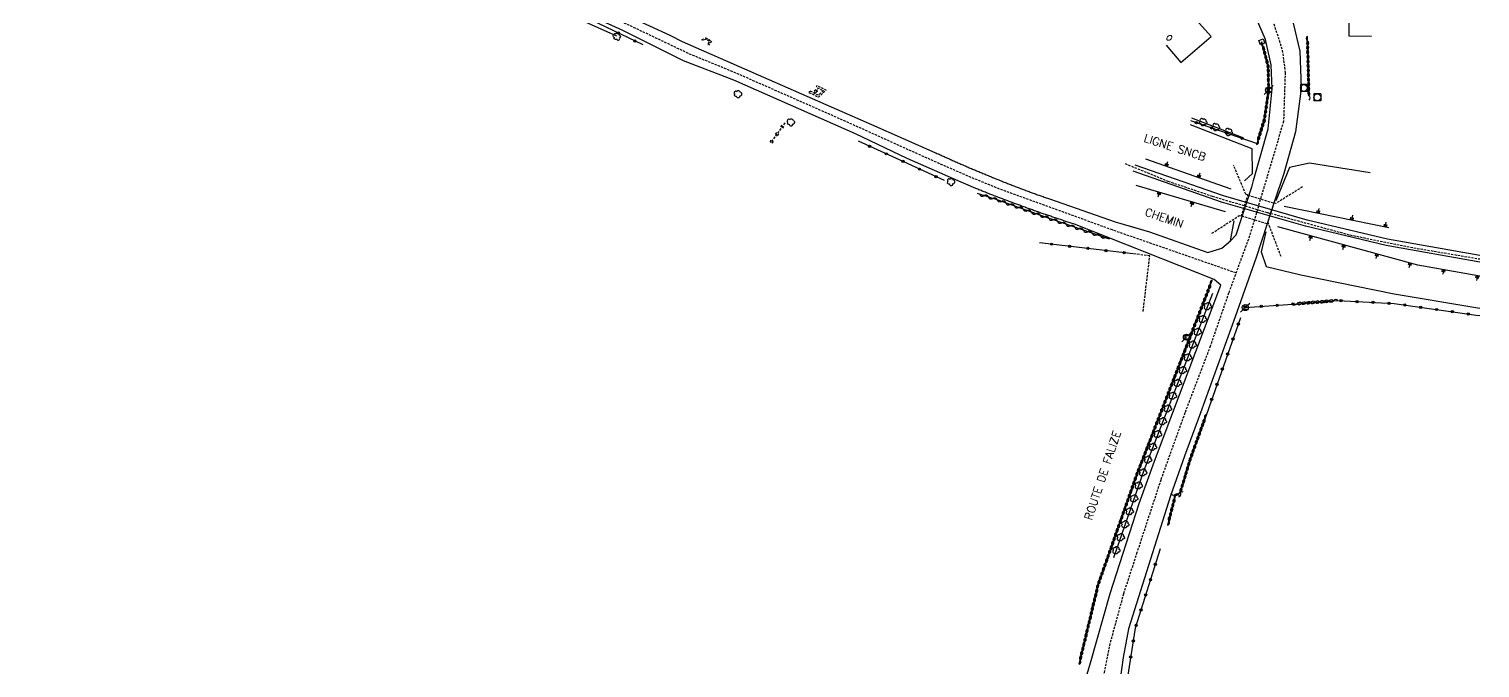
# Model space of a CAD drawing. Header units: millimetres. Extents: x 266017 to 267000, y 124000 to 124918.
# Drawn here: x 266682.7 to 267000, y 124319.8 to 124459.6 of the extents above; entities that cross this region are included whole.
import ezdxf
from ezdxf.enums import TextEntityAlignment as Align

# ---------------------------------------------------------------- set-up
doc = ezdxf.new("R2010")
doc.units = ezdxf.units.MM
doc.linetypes.add('DASHED', pattern=[0.75, 0.5, -0.25])
doc.layers.get('0').update_dxf_attribs({"linetype": 'CONTINUOUS'})
for name, color, linetype in [('W0001', 6, 'DASHED'), ('W0008', 7, 'CONTINUOUS'), ('W0100', 7, 'CONTINUOUS'), ('W0112', 1, 'DASHED'), ('W0122', 7, 'DASHED'), ('W0211', 2, 'CONTINUOUS'), ('W0220', 5, 'DASHED'), ('W0300', 7, 'CONTINUOUS'), ('W0302', 3, 'CONTINUOUS'), ('W0310', 3, 'CONTINUOUS'), ('W0322', 7, 'CONTINUOUS'), ('W0420', 7, 'CONTINUOUS'), ('W0471', 7, 'CONTINUOUS'), ('W0700', 7, 'CONTINUOUS'), ('W0989', 7, 'CONTINUOUS'), ('W0991', 7, 'CONTINUOUS')]:
    doc.layers.add(name, color=color, linetype=linetype)
doc.styles.get("Standard").update_dxf_attribs({"font": 'romans.shx', "width": 0.85})

# ---------------------------------------------------------------- blocks, each defined once
blk = doc.blocks.new('T420')
for p, q in [((0.75, 0.75), (-0.75, 0.75)), ((-0.75, 0.75), (-0.75, -0.75)), ((0.75, 0.75), (0.75, -0.75)), ((0.75, -0.75), (-0.75, -0.75))]:
    blk.add_line(p, q)
blk.add_ellipse((0, 0), major_axis=(-0.53, 0.53), ratio=1, start_param=3.926991, end_param=10.210176)
blk = doc.blocks.new('T471')
for p, q in [((-0.333334, 0.333334), (-0.333334, -0.333334)), ((-0.333334, 0.333334), (0.333334, 0.333334)), ((-0.333334, 0), (0, 0)), ((0.500001, 0.500001), (1.000002, 1.000002)), ((-0.500001, -0.500001), (-1.000002, -1.000002)), ((-0.333334, -0.333334), (0.333334, -0.333334))]:
    blk.add_line(p, q)
blk.add_ellipse((0, 0), major_axis=(0.471405, 0.471405), ratio=1, start_param=5.4977871438, end_param=11.780972451)
blk = doc.blocks.new('t112o')
at = {"color": 0, "linetype": 'Continuous'}
for p, q in [((-0.5, 0.5), (0.5, 0.5)), ((-0.5, -0.5), (-0.5, 0.5)), ((0.5, 0.5), (0.5, -0.5)), ((0.5, -0.5), (-0.5, -0.5))]:
    blk.add_line(p, q, dxfattribs=at)
blk = doc.blocks.new('t322o')
at = {"color": 0, "linetype": 'Continuous'}
for radius in [0.25, 0.15]:
    blk.add_circle((0, 0), radius, dxfattribs=at)
blk = doc.blocks.new('t310o')
at = {"color": 0, "linetype": 'Continuous'}
for centre, start, end in [((-0.5, 0.38), 216.8699, 323.1304), ((0.5, -0.37), 36.8699, 143.1303)]:
    blk.add_arc(centre, 0.625, start, end, dxfattribs=at)
blk = doc.blocks.new('T300')
for p, q in [((-0.8, 0.51), (-0.86, 0.34)), ((-0.86, 0.34), (-0.86, 0.17)), ((-0.86, 0.17), (-0.74, 0.06)), ((-0.69, 0.63), (-0.8, 0.51)), ((-0.8, -0.06), (-0.74, 0.06)), ((-0.74, 0.06), (-0.69, 0.11)), ((-0.57, 0.69), (-0.69, 0.63)), ((-0.46, 0.69), (-0.57, 0.69)), ((-0.29, 0.63), (-0.46, 0.69)), ((-0.29, 0.63), (-0.17, 0.74)), ((-0.23, 0.57), (-0.29, 0.63)), ((-0.17, 0.74), (-0.06, 0.8)), ((-0.06, 0.8), (0.06, 0.8)), ((0.06, 0.8), (0.23, 0.74)), ((0.23, 0.74), (0.34, 0.63)), ((0.34, 0.63), (0.4, 0.51)), ((0.46, 0.46), (0.34, 0.46)), ((0.4, 0.51), (0.4, 0.46)), ((0.57, 0.4), (0.46, 0.46)), ((0.57, 0.4), (0.69, 0.29)), ((0.69, 0.29), (0.74, 0.17)), ((0.74, 0.06), (0.69, -0.17)), ((0.74, 0.17), (0.74, 0.06)), ((-0.8, -0.17), (-0.8, -0.06)), ((-0.8, -0.23), (-0.8, -0.17)), ((-0.74, -0.34), (-0.8, -0.23)), ((-0.69, -0.4), (-0.74, -0.34)), ((-0.51, -0.46), (-0.69, -0.4)), ((-0.4, -0.46), (-0.51, -0.46)), ((-0.4, -0.46), (-0.34, -0.46)), ((-0.34, -0.46), (-0.34, -0.4)), ((-0.34, -0.51), (-0.34, -0.46)), ((-0.29, -0.63), (-0.34, -0.51)), ((-0.17, -0.74), (-0.29, -0.63)), ((-0.06, -0.8), (-0.17, -0.74)), ((0.06, -0.8), (-0.06, -0.8)), ((0.17, -0.74), (0.06, -0.8)), ((0.23, -0.69), (0.17, -0.74)), ((0.29, -0.46), (0.23, -0.46)), ((0.29, -0.63), (0.23, -0.69)), ((0.46, -0.4), (0.29, -0.46)), ((0.34, -0.51), (0.29, -0.63)), ((0.34, -0.51), (0.34, -0.46)), ((0.57, -0.34), (0.46, -0.4)), ((0.63, -0.29), (0.57, -0.34)), ((0.69, -0.17), (0.63, -0.29))]:
    blk.add_line(p, q)
blk = doc.blocks.new('t211o')
at = {"color": 0, "linetype": 'Continuous'}
for p, q in [((-0.29, 0.5), (-0.29, 0)), ((0, 1), (0, 0)), ((0.29, 0.5), (0.29, 0))]:
    blk.add_line(p, q, dxfattribs=at)
blk = doc.blocks.new('t220o')
at = {"color": 0, "linetype": 'Continuous'}
for p, q in [((-0.25, 0.25), (0.25, 0.25)), ((-0.25, -0.25), (0.25, -0.25))]:
    blk.add_line(p, q, dxfattribs=at)

msp = doc.modelspace()

# ---------------------------------------------------------------- linework, layer by layer
at = {"layer": 'W0001', "flags": 128}
msp.add_lwpolyline([(266919.62, 124415.63), (266909.71, 124419.24), (266895.21, 124424.48), (266888.88, 124427.06), (266881.56, 124430.24), (266874.97, 124433.19), (266867.08, 124436.77), (266858.44, 124440.64), (266845.71, 124446.25), (266837.32, 124449.94), (266827.16, 124454.12), (266808.39, 124463.03), (266788.06, 124472.59), (266766.93, 124482.93), (266742.12, 124494.9), (266725.68, 124502.6), (266699.66, 124515.2), (266682.33, 124523.25), (266670.64, 124528.92), (266650.78, 124538.73), (266638.09, 124545.03), (266625.4, 124551.55), (266618.22, 124555.79), (266615.18, 124558.61), (266611.06, 124565.7), (266613.87, 124570.05), (266616.94, 124572.97), (266624.7, 124577.87)], dxfattribs=at)
at = {"layer": 'W0001'}
for points in [[(266954.7, 124461.41), (266956.77, 124454.93), (266957.39, 124450.1), (266957.04, 124439.38), (266953.45, 124427.27), (266949.61, 124414.32), (266945.04, 124401.85), (266941.02, 124390.23), (266935.46, 124375.61), (266930.19, 124360.95), (266924.99, 124345.09), (266922.04, 124336.05), (266919.08, 124325.18), (266916.93, 124314.63)], [(266922.38, 124430.17), (266931.76, 124426.31), (266941.45, 124423.03), (266953.51, 124419.46), (266971.54, 124414.55), (266984.8, 124411.87), (267000, 124409.29)], [(266946.65, 124406.24), (266919.62, 124415.63)]]:
    msp.add_lwpolyline(points, dxfattribs=at)
at = {"layer": 'W0008'}
for points in [[(266950.2, 124425.27), (266950.45, 124426.43), (266953.65, 124437.73), (266954.58, 124446.49), (266954.33, 124451.75), (266953.08, 124457.26), (266949.25, 124466.29), (266945.61, 124471.54), (266926.92, 124492.79), (266926.38, 124493.11), (266925.48, 124494.01)], [(266943.69, 124483.43), (266950.63, 124475.54), (266955.77, 124468.32), (266959.12, 124460.89), (266960.62, 124454.72), (266960.91, 124446.75), (266960.86, 124445.99), (266959.67, 124437.07), (266957.1, 124427.98), (266954.9, 124421.51), (266953.45, 124416.97), (266951.08, 124409.62), (266946.48, 124396.61), (266938.86, 124375.63), (266935.38, 124366.14), (266932.32, 124357.49)], [(266920.19, 124417.4), (266927.74, 124415.23), (266940.49, 124410.7), (266943.54, 124411.65), (266945.43, 124413.25), (266946.66, 124414.54), (266950.2, 124425.27)], [(266863.26, 124236.2), (266865.07, 124238.88), (266894.39, 124281.73), (266905.44, 124299.66), (266909.56, 124307.8), (266912.99, 124314.75), (266914.85, 124320.95), (266919.11, 124336.12), (266925.45, 124355.81), (266928.79, 124365.07), (266943.3, 124403.57), (266941.84, 124404.79), (266919.03, 124413.86)], [(266932.32, 124357.49), (266923.14, 124328.4), (266921.95, 124322.11), (266921.24, 124316.91), (266921.41, 124312.96), (266922.88, 124308.06), (266924.78, 124304.23), (266932.9, 124294.1)]]:
    msp.add_lwpolyline(points, dxfattribs=at)
at = {"layer": 'W0008', "flags": 128}
for points in [[(266791.74, 124472.6), (266822.85, 124458.22), (266825.52, 124456.87), (266852.83, 124444.93), (266866.95, 124438.71), (266880.8, 124432.6), (266881.02, 124432.49), (266881.25, 124432.39), (266881.48, 124432.28), (266881.71, 124432.18), (266881.93, 124432.08), (266882.16, 124431.97), (266882.39, 124431.87), (266882.61, 124431.77), (266882.84, 124431.67), (266883.07, 124431.56), (266883.29, 124431.46), (266883.52, 124431.36), (266883.75, 124431.26), (266883.98, 124431.16), (266884.2, 124431.06), (266884.43, 124430.96), (266884.66, 124430.85), (266884.89, 124430.75), (266885.12, 124430.65), (266885.34, 124430.55), (266885.57, 124430.45), (266885.8, 124430.35), (266886.03, 124430.25), (266886.26, 124430.15), (266886.49, 124430.05), (266886.71, 124429.95), (266886.94, 124429.85), (266887.17, 124429.76), (266887.4, 124429.66), (266887.63, 124429.56), (266887.86, 124429.46), (266888.09, 124429.36), (266888.32, 124429.26), (266888.54, 124429.17), (266888.77, 124429.07), (266889, 124428.97), (266889.23, 124428.87), (266889.46, 124428.78), (266889.69, 124428.68), (266889.92, 124428.58), (266890.15, 124428.48), (266890.39, 124428.39), (266890.62, 124428.29), (266890.85, 124428.19), (266891.08, 124428.1), (266891.31, 124428), (266891.55, 124427.9), (266891.78, 124427.81), (266892.01, 124427.71), (266892.24, 124427.61), (266892.48, 124427.52), (266892.71, 124427.42), (266892.94, 124427.33), (266893.18, 124427.23), (266893.41, 124427.14), (266893.64, 124427.04), (266893.87, 124426.95), (266894.11, 124426.85), (266894.34, 124426.76), (266894.57, 124426.66), (266894.81, 124426.57), (266895.04, 124426.47), (266895.28, 124426.38), (266895.51, 124426.29), (266895.74, 124426.19), (266895.98, 124426.1), (266896.21, 124426.01), (266896.44, 124425.92), (266896.68, 124425.82), (266896.91, 124425.73), (266897.15, 124425.64), (266897.38, 124425.55), (266897.62, 124425.46), (266897.85, 124425.37), (266898.09, 124425.27), (266898.32, 124425.18), (266898.56, 124425.09), (266898.79, 124425), (266899.03, 124424.91), (266899.26, 124424.82), (266899.5, 124424.73), (266899.73, 124424.64), (266899.96, 124424.56), (266900.2, 124424.47), (266900.43, 124424.38), (266900.67, 124424.29), (266900.91, 124424.2), (266901.14, 124424.12), (266901.38, 124424.03), (266901.61, 124423.94), (266901.85, 124423.86), (266902.08, 124423.77), (266902.32, 124423.68), (266902.56, 124423.6), (266902.79, 124423.51), (266903.03, 124423.43), (266903.26, 124423.34), (266903.5, 124423.26), (266903.74, 124423.18), (266903.97, 124423.09), (266904.21, 124423.01), (266904.45, 124422.93), (266904.69, 124422.84), (266904.92, 124422.76), (266905.16, 124422.68), (266905.4, 124422.6), (266905.64, 124422.52), (266905.87, 124422.44), (266920.2, 124417.4)], [(266919.03, 124413.86), (266911.31, 124416.88), (266911.08, 124416.96), (266910.84, 124417.04), (266910.61, 124417.12), (266910.37, 124417.2), (266910.13, 124417.28), (266909.9, 124417.35), (266909.66, 124417.43), (266909.43, 124417.51), (266909.19, 124417.59), (266908.96, 124417.67), (266908.72, 124417.75), (266908.49, 124417.83), (266908.25, 124417.91), (266908.01, 124417.98), (266907.78, 124418.06), (266907.54, 124418.14), (266907.31, 124418.22), (266907.07, 124418.3), (266906.84, 124418.38), (266906.6, 124418.46), (266906.37, 124418.54), (266906.13, 124418.62), (266905.9, 124418.7), (266905.66, 124418.78), (266905.43, 124418.86), (266905.19, 124418.94), (266904.96, 124419.02), (266904.72, 124419.1), (266904.49, 124419.18), (266904.25, 124419.26), (266904.02, 124419.34), (266903.78, 124419.43), (266903.55, 124419.51), (266903.31, 124419.59), (266903.08, 124419.67), (266902.85, 124419.76), (266902.61, 124419.84), (266902.38, 124419.92), (266902.14, 124420.01), (266901.91, 124420.09), (266901.68, 124420.18), (266901.44, 124420.26), (266901.21, 124420.35), (266900.98, 124420.43), (266900.74, 124420.51), (266900.51, 124420.6), (266900.28, 124420.68), (266900.04, 124420.77), (266899.81, 124420.86), (266899.57, 124420.94), (266899.34, 124421.03), (266899.11, 124421.11), (266898.88, 124421.2), (266898.64, 124421.28), (266898.41, 124421.37), (266898.18, 124421.46), (266897.94, 124421.54), (266897.71, 124421.63), (266897.48, 124421.72), (266897.24, 124421.8), (266897.01, 124421.89), (266896.78, 124421.98), (266896.55, 124422.07), (266896.31, 124422.15), (266896.08, 124422.24), (266895.85, 124422.33), (266895.62, 124422.42), (266895.38, 124422.5), (266895.15, 124422.59), (266894.92, 124422.68), (266894.68, 124422.77), (266894.45, 124422.86), (266894.21, 124422.95), (266893.97, 124423.04), (266893.74, 124423.13), (266893.5, 124423.23), (266893.26, 124423.32), (266893.03, 124423.41), (266892.79, 124423.5), (266892.55, 124423.59), (266892.32, 124423.69), (266892.08, 124423.78), (266891.84, 124423.87), (266891.61, 124423.97), (266891.37, 124424.06), (266891.14, 124424.15), (266890.9, 124424.25), (266890.67, 124424.34), (266890.43, 124424.44), (266890.2, 124424.53), (266889.96, 124424.63), (266889.73, 124424.72), (266884.84, 124426.8), (266874.73, 124431.27), (266863.41, 124436.63), (266836.83, 124448.38), (266825.84, 124452.64), (266812.41, 124459.32), (266803.55, 124463.36)]]:
    msp.add_lwpolyline(points, dxfattribs=at)
at = {"layer": 'W0100'}
for points in [[(266931.35, 124456.04), (266934.61, 124452.25), (266941.2, 124457.92), (266933.42, 124466.67), (266929.68, 124463.35)], [(266976.4, 124464.33), (266971.4, 124464.4), (266971.32, 124458.09), (266976.31, 124458.02)]]:
    msp.add_lwpolyline(points, dxfattribs=at)
at = {"layer": 'W0112'}
for p, q in [((266948.76, 124423.46), (266946.12, 124429.79)), ((266953.58, 124417.37), (266956.43, 124409.88))]:
    msp.add_line(p, q, dxfattribs=at)
at = {"layer": 'W0112', "flags": 128}
for points in [[(266829.91, 124457.29), (266830.77, 124457.63), (266831.94, 124456.95), (266831.31, 124456.09), (266831.11, 124456.24), (266831.58, 124456.87), (266830.75, 124457.35), (266829.99, 124457.06)], [(266853.26, 124445.73), (266855.38, 124444.68), (266857.03, 124446.22), (266854.95, 124447.17), (266854.81, 124446.86), (266856.42, 124446.12), (266855.32, 124445.09), (266853.42, 124446.03)]]:
    msp.add_lwpolyline(points, close=True, dxfattribs=at)
at = {"layer": 'W0112'}
for points in [[(266941.37, 124414.92), (266947.36, 124418.77), (266947.88, 124418.7), (266949.27, 124423.26), (266948.76, 124423.46)], [(266961.18, 124425.04), (266955.36, 124421.44), (266954.9, 124421.51), (266953.45, 124416.97)], [(266926.34, 124397.8), (266927.79, 124409.97), (266924.17, 124410.42)]]:
    msp.add_lwpolyline(points, dxfattribs=at)
at = {"layer": 'W0122'}
msp.add_lwpolyline([(266949.27, 124423.26), (266954.9, 124421.51), (266953.45, 124416.97), (266947.88, 124418.7), (266949.27, 124423.26)], dxfattribs=at)
at = {"layer": 'W0211'}
for p, q in [((266926.86, 124431.2), (266945.49, 124424.66)), ((266944.32, 124419.61), (266924.84, 124425.35)), ((266957.19, 124420.86), (266980.05, 124416.19))]:
    msp.add_line(p, q, dxfattribs=at)
for points in [[(266948.5, 124426.39), (266950.25, 124428.01), (266950.16, 124433.39), (266936.66, 124438.66)], [(266975.97, 124428.13), (266962.74, 124430.28), (266958.38, 124429.32), (266955.39, 124422.01)], [(266923.27, 124416.51), (266927.74, 124415.23), (266940.49, 124410.7), (266943.54, 124411.65), (266945.43, 124413.25), (266946.27, 124417.62)], [(267000, 124405.51), (266986.44, 124407.96), (266955.83, 124416.3)], [(266953.2, 124415.26), (266952.16, 124410.88), (266953.24, 124407.64), (266960.84, 124405.83), (266981.23, 124401.68), (267000, 124398.51)]]:
    msp.add_lwpolyline(points, dxfattribs=at)
at = {"layer": 'W0220', "flags": 128}
for points in [[(266855.15, 124446.32), (266854.33, 124445.58)], [(266847.96, 124439.04), (266844.85, 124434.65)]]:
    msp.add_lwpolyline(points, dxfattribs=at)
at = {"layer": 'W0302'}
msp.add_line((266936.9, 124440.17), (266947.89, 124435.9), dxfattribs=at)
at = {"layer": 'W0302', "flags": 128}
msp.add_lwpolyline([(266811.21, 124458.04), (266803.77, 124461.38), (266775.46, 124475.24), (266739.26, 124492.47)], dxfattribs=at)
at = {"layer": 'W0302'}
msp.add_lwpolyline([(266919.96, 124344.02), (266926.53, 124363.1), (266941.6, 124401.8)], dxfattribs=at)
at = {"layer": 'W0310'}
for p, q in [((266962.24, 124458.01), (266962.59, 124444.97)), ((266959.03, 124399.43), (266968.94, 124400.2))]:
    msp.add_line(p, q, dxfattribs=at)
for points in [[(266951.26, 124434.58), (266952.88, 124439.85), (266953.8, 124446.27), (266953.66, 124451.46), (266952.31, 124456.8)], [(266912.34, 124320.68), (266916.52, 124338.12), (266925.02, 124362.31), (266941.42, 124404.62)], [(266940.16, 124375.3), (266936.69, 124365.72), (266934.4, 124358.08)], [(266934.4, 124358.08), (266933.25, 124357.79), (266933.44, 124357.73), (266931.69, 124351.07)]]:
    msp.add_lwpolyline(points, dxfattribs=at)
at = {"layer": 'W0310', "flags": 128}
msp.add_lwpolyline([(266918.96, 124413.64), (266910.99, 124416.36), (266903.93, 124418.83), (266894.6, 124422.18), (266890.09, 124423.59)], dxfattribs=at)
at = {"layer": 'W0322'}
for p, q in [((266936.68, 124439.55), (266951.26, 124434.58)), ((266947.64, 124396.4), (266940.16, 124375.3))]:
    msp.add_line(p, q, dxfattribs=at)
at = {"layer": 'W0322', "flags": 128}
for points in [[(266816.98, 124456.1), (266802.49, 124463.08), (266775.48, 124476.09), (266739.37, 124493.56), (266717.65, 124503.81), (266699.49, 124512.45)], [(266882.88, 124426.43), (266874, 124430.54), (266864.11, 124435.07)], [(266924.17, 124410.42), (266903.65, 124412.84)]]:
    msp.add_lwpolyline(points, dxfattribs=at)
at = {"layer": 'W0322'}
for points in [[(266948.66, 124398.66), (266959.03, 124399.43), (266968.94, 124400.2), (266981.22, 124399.55), (266999.13, 124397.02), (267000, 124396.91)], [(266930.04, 124345.86), (266924.63, 124328.56), (266922.91, 124317.84)]]:
    msp.add_lwpolyline(points, dxfattribs=at)
at = {"layer": 'W0700'}
for points in [[(267000, 124410.04), (266979.77, 124413.59), (266962.2, 124417.8), (266943.92, 124423.07), (266924.59, 124429.84)], [(267000, 124408.62), (266979.49, 124412.22), (266961.85, 124416.45), (266943.49, 124421.73), (266924.13, 124428.52)]]:
    msp.add_lwpolyline(points, dxfattribs=at)

# ---------------------------------------------------------------- block references
at = {"layer": 'W0112', "rotation": 109.0347745619057}
msp.add_blockref('t112o', (266952.31, 124456.8), dxfattribs=at)
at = {"layer": 'W0211'}
for p, rotation in [((266931.34, 124429.63), 340.6613493150375), ((266938.42, 124427.15), 340.6613493150375), ((266929.93, 124423.85), 163.5837095999287), ((266937.12, 124421.73), 163.5837095999287), ((266964.54, 124419.36), 348.4535940421438), ((266971.89, 124417.86), 348.4535940421438), ((266979.23, 124416.36), 348.4535940421438), ((266963.06, 124414.33), 164.7543843978129), ((266970.3, 124412.36), 164.7543843978129), ((266977.54, 124410.38), 164.7543843978129), ((266984.77, 124408.41), 164.7543843978129), ((266992.12, 124406.93), 169.7653731443046), ((266999.5, 124405.6), 169.7653731443046)]:
    msp.add_blockref('t211o', p, dxfattribs=dict(at, rotation=rotation))
at = {"layer": 'W0220'}
for p, rotation in [((266854.74, 124445.95), 222.1202765305996), ((266847.38, 124438.22), 234.6870037412805), ((266845.07, 124434.96), 234.6870037412805), ((266846.22, 124436.59), 234.6870037412805)]:
    msp.add_blockref('t220o', p, dxfattribs=dict(at, rotation=rotation))
at = {"layer": 'W0300'}
for p, rotation in [((266811.21, 124458.04), 155.790640727819), ((266939.5, 124439.16), 338.7804321432472), ((266942.3, 124438.07), 338.7804321432472), ((266945.09, 124436.99), 338.7804321432472), ((266939.42, 124396.21), 68.71913716695558), ((266940.51, 124399.01), 68.71913716695558), ((266938.33, 124393.42), 68.71913716695558), ((266937.24, 124390.62), 68.71913716695558), ((266936.16, 124387.83), 68.71913716695558), ((266935.07, 124385.03), 68.71913716695558), ((266933.98, 124382.24), 68.71913716695558), ((266932.89, 124379.44), 68.71913716695558), ((266931.8, 124376.65), 68.71913716695558), ((266929.62, 124371.05), 68.71913716695558), ((266930.71, 124373.85), 68.71913716695558), ((266928.53, 124368.26), 68.71913716695558), ((266927.45, 124365.46), 68.71913716695558), ((266926.37, 124362.66), 71.01364639122919), ((266925.4, 124359.82), 71.01364639122919), ((266924.42, 124356.99), 71.01364639122919), ((266923.45, 124354.15), 71.01364639122919), ((266922.47, 124351.31), 71.01364639122919), ((266920.52, 124345.64), 71.01364639122919), ((266921.49, 124348.48), 71.01364639122919)]:
    msp.add_blockref('T300', p, dxfattribs=dict(at, rotation=rotation))
for p in [(266837.79, 124445.31), (266849.35, 124439.16), (266884.38, 124426.11)]:
    msp.add_blockref('T300', p, dxfattribs=at)
at = {"layer": 'W0310'}
for p, rotation in [((266962.27, 124457.01), 271.5285791350822), ((266952.55, 124455.83), 104.2532336684454), ((266952.8, 124454.86), 104.2532336684454), ((266953.05, 124453.89), 104.2532336684454), ((266962.3, 124456.01), 271.5285791350822), ((266962.32, 124455.01), 271.5285791350822), ((266962.35, 124454.01), 271.5285791350822), ((266953.29, 124452.92), 104.2532336684454), ((266953.54, 124451.95), 104.2532336684454), ((266953.68, 124450.97), 91.4775615803041), ((266962.38, 124453.01), 271.5285791350822), ((266962.4, 124452.01), 271.5285791350822), ((266962.43, 124451.01), 271.5285791350822), ((266953.7, 124449.97), 91.4775615803041), ((266953.73, 124448.97), 91.4775615803041), ((266953.75, 124447.97), 91.4775615803041), ((266953.78, 124446.97), 91.4775615803041), ((266962.46, 124450.01), 271.5285791350822), ((266962.48, 124449.01), 271.5285791350822), ((266962.51, 124448.01), 271.5285791350822), ((266962.54, 124447.01), 271.5285791350822), ((266953.47, 124444), 81.8223949375706), ((266953.61, 124444.99), 81.8223949375706), ((266953.75, 124445.98), 81.8223949375706), ((266962.56, 124446.01), 271.5285791350822), ((266962.59, 124445.01), 271.5285791350822), ((266953.04, 124441.03), 81.8223949375706), ((266953.19, 124442.02), 81.8223949375706), ((266953.33, 124443.01), 81.8223949375706), ((266952.34, 124438.12), 72.90949788000556), ((266952.64, 124439.07), 72.90949788000556), ((266952.9, 124440.04), 81.8223949375706), ((266951.46, 124435.25), 72.90949788000556), ((266951.75, 124436.21), 72.90949788000556), ((266952.05, 124437.16), 72.90949788000556), ((266891.56, 124423.13), 162.584394012837), ((266893.47, 124422.53), 162.584394012837), ((266895.36, 124421.9), 160.2740630600402), ((266897.25, 124421.23), 160.2740630600402), ((266899.13, 124420.55), 160.2740630600402), ((266901.01, 124419.88), 160.2740630600402), ((266902.89, 124419.2), 160.2740630600402), ((266904.78, 124418.54), 160.7012354213444), ((266906.67, 124417.87), 160.7012354213444), ((266908.55, 124417.21), 160.7012354213444), ((266910.44, 124416.55), 160.7012354213444), ((266912.33, 124415.9), 161.1687182661704), ((266914.23, 124415.26), 161.1687182661704), ((266916.12, 124414.61), 161.1687182661704), ((266918.01, 124413.97), 161.1687182661704), ((266940.7, 124402.76), 68.8088502496065), ((266941.06, 124403.69), 68.8088502496065), ((266939.61, 124399.96), 68.8088502496065), ((266939.98, 124400.89), 68.8088502496065), ((266940.34, 124401.83), 68.8088502496065), ((266966.95, 124400.05), 4.453513532960343), ((266967.95, 124400.13), 4.453513532960343), ((266938.17, 124396.23), 68.8088502496065), ((266938.53, 124397.16), 68.8088502496065), ((266938.89, 124398.1), 68.8088502496065), ((266939.25, 124399.03), 68.8088502496065), ((266959.97, 124399.51), 4.453513532960343), ((266960.97, 124399.58), 4.453513532960343), ((266961.96, 124399.66), 4.453513532960343), ((266962.96, 124399.74), 4.453513532960343), ((266963.96, 124399.82), 4.453513532960343), ((266964.95, 124399.89), 4.453513532960343), ((266965.95, 124399.97), 4.453513532960343), ((266937.08, 124393.44), 68.8088502496065), ((266937.44, 124394.37), 68.8088502496065), ((266937.81, 124395.3), 68.8088502496065), ((266936, 124390.64), 68.8088502496065), ((266936.36, 124391.57), 68.8088502496065), ((266936.72, 124392.5), 68.8088502496065), ((266934.55, 124386.91), 68.8088502496065), ((266934.91, 124387.84), 68.8088502496065), ((266935.28, 124388.77), 68.8088502496065), ((266935.64, 124389.71), 68.8088502496065), ((266933.47, 124384.11), 68.8088502496065), ((266933.83, 124385.04), 68.8088502496065), ((266934.19, 124385.98), 68.8088502496065), ((266932.02, 124380.38), 68.8088502496065), ((266932.38, 124381.31), 68.8088502496065), ((266932.75, 124382.25), 68.8088502496065), ((266933.11, 124383.18), 68.8088502496065), ((266930.94, 124377.58), 68.8088502496065), ((266931.3, 124378.52), 68.8088502496065), ((266931.66, 124379.45), 68.8088502496065), ((266929.85, 124374.79), 68.8088502496065), ((266930.22, 124375.72), 68.8088502496065), ((266930.58, 124376.65), 68.8088502496065), ((266939.82, 124374.36), 250.1346444466255), ((266928.41, 124371.06), 68.8088502496065), ((266928.77, 124371.99), 68.8088502496065), ((266929.13, 124372.92), 68.8088502496065), ((266929.49, 124373.86), 68.8088502496065), ((266938.8, 124371.54), 250.1346444466255), ((266939.14, 124372.48), 250.1346444466255), ((266939.48, 124373.42), 250.1346444466255), ((266927.32, 124368.26), 68.8088502496065), ((266927.68, 124369.19), 68.8088502496065), ((266928.05, 124370.13), 68.8088502496065), ((266937.44, 124367.78), 250.1346444466255), ((266937.78, 124368.72), 250.1346444466255), ((266938.12, 124369.66), 250.1346444466255), ((266938.46, 124370.6), 250.1346444466255), ((266925.88, 124364.53), 68.8088502496065), ((266926.24, 124365.46), 68.8088502496065), ((266926.6, 124366.4), 68.8088502496065), ((266926.96, 124367.33), 68.8088502496065), ((266936.46, 124364.94), 253.2869963033958), ((266936.76, 124365.9), 250.1346444466255), ((266937.1, 124366.84), 250.1346444466255), ((266924.81, 124361.73), 70.64858343284831), ((266925.15, 124362.67), 68.8088502496065), ((266925.52, 124363.6), 68.8088502496065), ((266935.6, 124362.07), 253.2869963033958), ((266935.88, 124363.03), 253.2869963033958), ((266936.17, 124363.98), 253.2869963033958), ((266923.82, 124358.9), 70.64858343284831), ((266924.15, 124359.84), 70.64858343284831), ((266924.48, 124360.78), 70.64858343284831), ((266934.45, 124358.24), 253.2869963033958), ((266934.73, 124359.19), 253.2869963033958), ((266935.02, 124360.15), 253.2869963033958), ((266935.31, 124361.11), 253.2869963033958), ((266922.49, 124355.12), 70.64858343284831), ((266922.82, 124356.07), 70.64858343284831), ((266923.15, 124357.01), 70.64858343284831), ((266923.49, 124357.95), 70.64858343284831), ((266932.71, 124354.94), 255.3034728039816), ((266933.33, 124357.76), 341.6585189281515), ((266932.96, 124355.91), 255.3034728039816), ((266933.21, 124356.87), 255.3034728039816), ((266934.15, 124358.02), 194.4355107302781), ((266921.5, 124352.29), 70.64858343284831), ((266921.83, 124353.24), 70.64858343284831), ((266922.16, 124354.18), 70.64858343284831), ((266931.95, 124352.04), 255.3034728039816), ((266932.2, 124353), 255.3034728039816), ((266932.45, 124353.97), 255.3034728039816), ((266920.17, 124348.52), 70.64858343284831), ((266920.5, 124349.46), 70.64858343284831), ((266920.84, 124350.41), 70.64858343284831), ((266921.17, 124351.35), 70.64858343284831), ((266919.18, 124345.69), 70.64858343284831), ((266919.51, 124346.63), 70.64858343284831), ((266919.84, 124347.58), 70.64858343284831), ((266918.18, 124342.86), 70.64858343284831), ((266918.52, 124343.8), 70.64858343284831), ((266918.85, 124344.74), 70.64858343284831), ((266916.86, 124339.08), 70.64858343284831), ((266917.19, 124340.03), 70.64858343284831), ((266917.52, 124340.97), 70.64858343284831), ((266917.85, 124341.91), 70.64858343284831), ((266916.06, 124336.2), 76.53435407494548), ((266916.29, 124337.17), 76.53435407494548), ((266916.53, 124338.14), 70.64858343284831), ((266915.36, 124333.28), 76.53435407494548), ((266915.59, 124334.25), 76.53435407494548), ((266915.83, 124335.22), 76.53435407494548), ((266914.66, 124330.36), 76.53435407494548), ((266914.89, 124331.33), 76.53435407494548), ((266915.13, 124332.31), 76.53435407494548), ((266913.73, 124326.47), 76.53435407494548), ((266913.96, 124327.44), 76.53435407494548), ((266914.2, 124328.42), 76.53435407494548), ((266914.43, 124329.39), 76.53435407494548), ((266913.03, 124323.55), 76.53435407494548), ((266913.26, 124324.53), 76.53435407494548), ((266913.5, 124325.5), 76.53435407494548), ((266912.57, 124321.61), 76.53435407494548), ((266912.8, 124322.58), 76.53435407494548)]:
    msp.add_blockref('t310o', p, dxfattribs=dict(at, rotation=rotation))
at = {"layer": 'W0322'}
for p, rotation in [((266811.58, 124458.7), 154.2862731661049), ((266815.18, 124456.97), 154.2862731661049), ((266938, 124439.1), 341.1779313730488), ((266941.32, 124437.97), 341.1779313730488), ((266944.63, 124436.84), 341.1779313730488), ((266947.94, 124435.71), 341.1779313730488), ((266866.53, 124433.96), 155.378320812285), ((266870.17, 124432.29), 155.378320812285), ((266873.8, 124430.62), 155.378320812285), ((266877.43, 124428.94), 155.1774824656584), ((266881.06, 124427.27), 155.1774824656584), ((266906.3, 124412.53), 173.2681914397445), ((266910.27, 124412.06), 173.2681914397445), ((266914.24, 124411.59), 173.2681914397445), ((266918.21, 124411.12), 173.2681914397445), ((266922.19, 124410.65), 173.2681914397445), ((266969.61, 124400.17), 356.9522030507197), ((266952.16, 124398.92), 4.265103667297511), ((266955.65, 124399.18), 4.265103667297511), ((266959.14, 124399.44), 4.453513532960343), ((266962.63, 124399.71), 4.453513532960343), ((266966.11, 124399.98), 4.453513532960343), ((266973.1, 124399.98), 356.9522030507197), ((266976.6, 124399.8), 356.9522030507197), ((266980.09, 124399.61), 356.9522030507197), ((266983.57, 124399.22), 351.9496393279342), ((266987.03, 124398.73), 351.9496393279342), ((266990.5, 124398.24), 351.9496393279342), ((266993.96, 124397.75), 351.9496393279342), ((266997.43, 124397.26), 351.9496393279342), ((266947.18, 124395.09), 250.4577426585982), ((266946.01, 124391.79), 250.4577426585982), ((266944.84, 124388.49), 250.4577426585982), ((266943.67, 124385.2), 250.4577426585982), ((266942.5, 124381.9), 250.4577426585982), ((266941.33, 124378.6), 250.4577426585982), ((266928.99, 124342.52), 252.6286278630359), ((266927.95, 124339.18), 252.6286278630359), ((266926.9, 124335.83), 252.6286278630359), ((266925.86, 124332.49), 252.6286278630359), ((266924.81, 124329.15), 252.6286278630359), ((266924.17, 124325.72), 260.869264972512), ((266923.62, 124322.26), 260.869264972512)]:
    msp.add_blockref('t322o', p, dxfattribs=dict(at, rotation=rotation))
at = {"layer": 'W0420'}
for p in [(266961.48, 124446.7), (266964.45, 124444.64)]:
    msp.add_blockref('T420', p, dxfattribs=at)
at = {"layer": 'W0471'}
for p in [(266953.8, 124446.27), (266948.66, 124398.66), (266935.81, 124392.19)]:
    msp.add_blockref('T471', p, dxfattribs=at)

# ---------------------------------------------------------------- texts
at = {"layer": 'W0989'}
for s, rotation, p in [('LIGNE SNCB', 342.0896, (266933.29, 124433.68)), ('CHEMIN', 341.2401, (266930.96, 124418.28)), ('ROUTE DE FALIZE', 71.7073, (266917.46, 124361.96))]:
    msp.add_text(s, height=1.75, rotation=rotation, dxfattribs=at).set_placement(p, align=Align.MIDDLE)
at = {"layer": 'W0991'}
msp.add_text('O', height=1.25, rotation=311.6035, dxfattribs=at).set_placement((266932.08, 124457.65), align=Align.MIDDLE)

doc.saveas('drawing.dxf')
